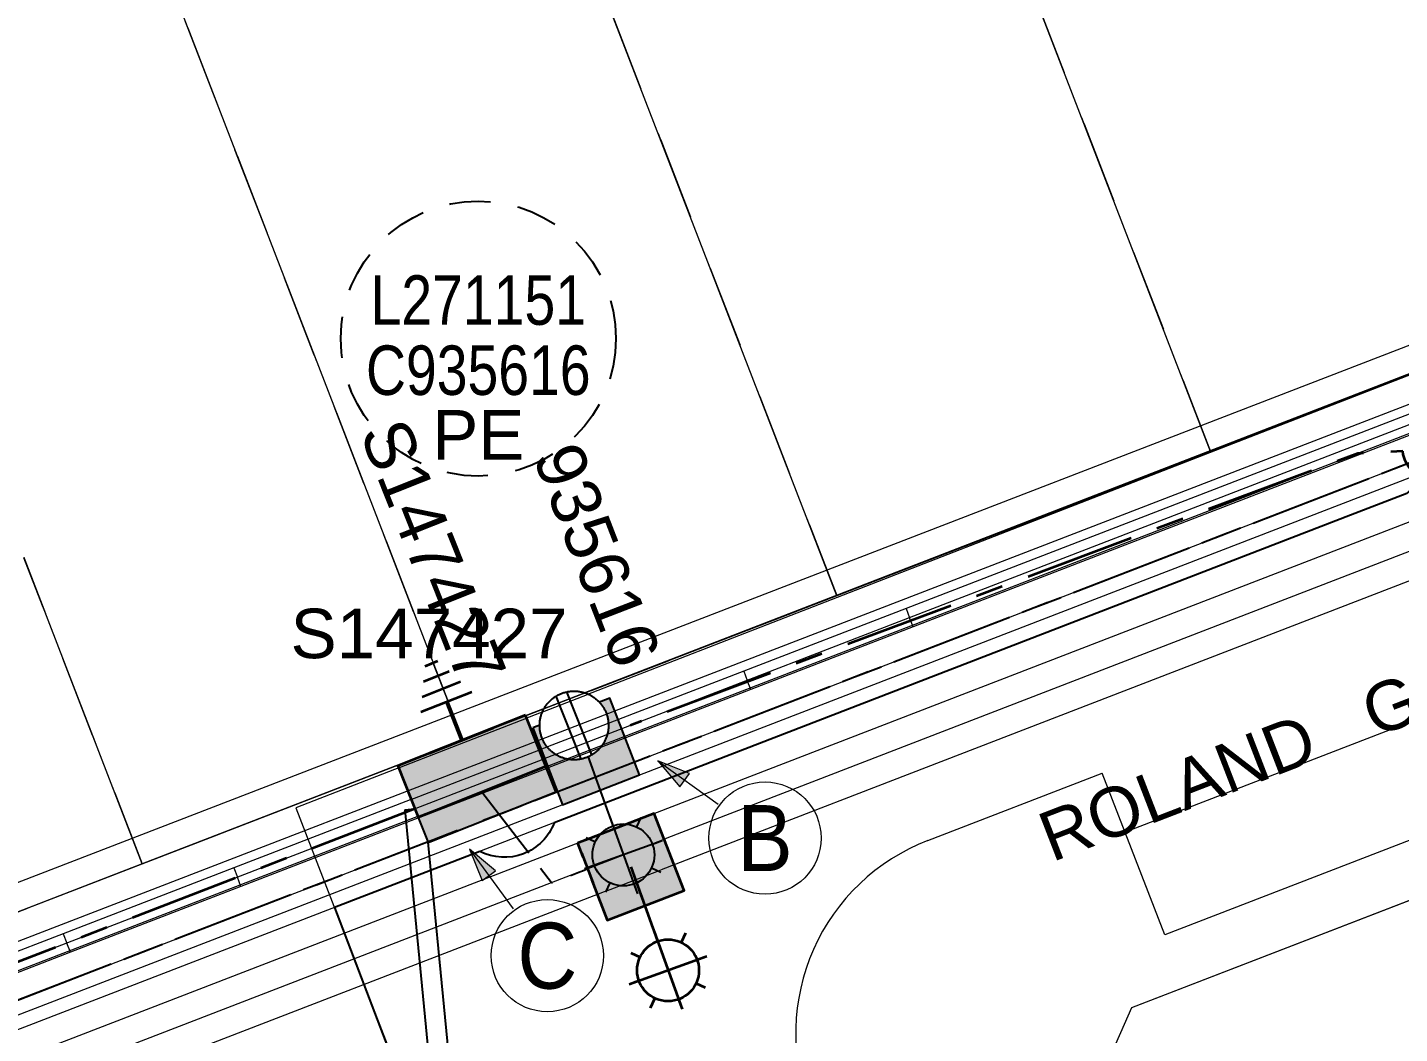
# Model space of a CAD drawing. Header units: metres. Extents: x 0 to 311631, y 0 to 6270612.
# Drawn here: x 311149.11 to 311198.98, y 6270143.21 to 6270179.8 of the extents above; entities that cross this region are included whole.
import ezdxf
from ezdxf import colors
from ezdxf.entities.mleader import LeaderData, LeaderLine
from ezdxf.enums import TextEntityAlignment as Align
from ezdxf.math import Vec2, Vec3

# ---------------------------------------------------------------- set-up
doc = ezdxf.new("R2010")
doc.units = ezdxf.units.M
doc.linetypes.add('Cable Exist UG', pattern=[7, 4, -1, 1, -1])
doc.linetypes.add('Dash', pattern=[5, 3, -2])
doc.layers.get('0').update_dxf_attribs({"color": 6})
for name, color, linetype, lineweight in [('_User Miscellaneous1', 30, 'Continuous', 13), ('_User Miscellaneous2', 31, 'Continuous', 13), ('_User_LV_Exist', 5, 'Continuous', 35), ('_User_SL_Exist', 4, 'Continuous', 35), ('Cadastre Developer_SP_EXT', 98, 'Continuous', 15), ('Cadastre Developer_SP_NEW', 92, 'Continuous', 15), ('Mains_HV_EXT', 13, 'Continuous', 25)]:
    doc.layers.add(name, color=color, linetype=linetype, lineweight=lineweight)
doc.layers.add('_User Miscellaneous10', color=252, linetype='Continuous', lineweight=13, plot=False, transparency=0.75)
doc.layers.add('Cadastre Roads_SP_NEW', color=214, linetype='Continuous', lineweight=15, transparency=0.65)
for name, color, linetype in [('Equip_LV_NEW', 2, 'Continuous'), ('Equip_SP_SL_EXT', 7, 'Continuous'), ('Equip_SP_SL_NEW', 2, 'Continuous'), ('Mains_HV_New_V17', 2, 'Cable x'), ('Mains_LV_New_T84', 2, 'Cable x'), ('Notes_SL_MISC', 4, 'Continuous'), ('SupportsUG_SP_LV_EXT', 7, 'Continuous'), ('SupportsUG_SP_LV_NEW', 2, 'Continuous'), ('SupportsUG_SP_LV_SL_NEW', 2, 'Continuous')]:
    doc.layers.add(name, color=color, linetype=linetype)
doc.styles.add('ARIAL', font='arial.ttf', dxfattribs={"height": 2})
doc.styles.add('SL_LABEL', font='arial.ttf', dxfattribs={"height": 2})
doc.styles.get("Standard").update_dxf_attribs({"font": 'arial.ttf'})
doc.linetypes.add('Cable E UG', pattern='A,5,-0.1,["E",Standard,S=1.5,R=0,X=0,Y=-0.75],-1.45', length=6.55)
doc.linetypes.add('Cable x', pattern='A,4.5,-0.01,["X",Standard,S=1.25,R=0,X=0,Y=-0.65],-1.2', length=5.71)

# ---------------------------------------------------------------- blocks, each defined once
blk = doc.blocks.new('*U390')
for tag, height, rotation, flags, p in [('LANTNUMBER', 0.2, 270, 9, (-1.4, 2.6)), ('LOUTREACH', 0.2, 270, 9, (-1.4, 2.2)), ('LOUTREACHVOCAB', 0.2, 270, 9, (-1.4, 2)), ('LRATECODE', 0.2, 270, 9, (-1.4, 1.8)), ('LREMOVE', 0.2, 270, 9, (-1.4, 1.6)), ('LREPLACE', 0.2, 270, 9, (-1.4, 1.4)), ('LTYPE', 0.2, 270, 9, (-1.4, 1.2)), ('LNUMBER', 1, 289.8132, 8, (2.991, 1.208)), ('LTYPEVOCAB', 0.2, 270, 9, (-1.4, 1)), ('LEGEND', 0.2, 270, 9, (-1.4, 0.8)), ('SUBURB', 0.2, 270, 9, (-1.4, 0.6)), ('STREETNAME', 0.2, 270, 9, (-1.4, 0.4)), ('LOCATION', 0.2, 270, 9, (-1.4, 0.2)), ('LNEW', 0.2, 270, 9, (-6.4, 0)), ('LMASTVOCAB', 0.2, 270, 9, (-6.2, 0)), ('LMAST', 0.2, 270, 9, (-6, 0)), ('LLAMPVOCAB', 0.2, 270, 9, (-5.8, 0)), ('LLAMP', 0.2, 270, 9, (-5.6, 0)), ('LEXIST', 0.2, 270, 9, (-5.4, 0)), ('LCHARGE3PERCENT', 0.2, 270, 9, (-5.2, 0)), ('LCHARGE3', 0.2, 270, 9, (-5, 0)), ('LCHARGE2PERCENT', 0.2, 270, 9, (-4.8, 0)), ('LCHARGE2', 0.2, 270, 9, (-4.6, 0)), ('LCHARGE1PERCENT', 0.2, 270, 9, (-4.4, 0)), ('LCHARGE1', 0.2, 270, 9, (-4.2, 0)), ('LCATEGORY', 0.2, 270, 9, (-4, 0)), ('LBRACKETVOCAB', 0.2, 270, 9, (-3.8, 0)), ('LBRACKET', 0.2, 270, 9, (-3.6, 0)), ('LKINGHEIGHT', 0.2, 270, 9, (-3.4, 0)), ('CREPLACE', 0.2, 270, 9, (-3.2, 0)), ('CREMOVE', 0.2, 270, 9, (-3, 0)), ('CNUMBER', 0.2, 270, 9, (-2.8, 0)), ('CNEW', 0.2, 270, 9, (-2.6, 0)), ('CEXIST', 0.2, 270, 9, (-2.4, 0)), ('USAGE', 0.2, 270, 9, (-2.2, 0)), ('STATE', 0.2, 270, 9, (-2, 0)), ('OWNED_BY', 0.2, 270, 9, (-1.8, 0)), ('ORIENTATION', 0.2, 270, 9, (-1.6, 0)), ('OPERATING_VOLTAGE', 0.2, 270, 9, (-1.4, 0)), ('NOTES', 0.2, 270, 9, (-1.4, 0)), ('NO_PHASES', 0.2, 270, 9, (-1.2, 0)), ('LANTERN_TYPE', 0.2, 270, 9, (-1, 0)), ('LANTERN_PURPOSE', 0.2, 270, 9, (-0.8, 0)), ('CONTROL_TYPE', 0.2, 270, 9, (-0.6, 0)), ('CONSTRUCTED_VOLTAGE', 0.2, 270, 9, (-0.4, 0)), ('MAINTAINED_BY', 0.2, 270, 9, (-1.4, -0.663))]:
    blk.add_attdef(tag, text='', height=height, rotation=rotation, dxfattribs=dict(flags=flags)).set_placement(p, align=Align.MIDDLE_LEFT)
at = {"style": 'SL_LABEL'}
for tag, height, rotation, flags, p in [('ASSET_NUM', 1, 289.8132, 8, (4.873, 1.886)), ('STREET_CODE', 0.001, 270, 9, (0.001, 0))]:
    blk.add_attdef(tag, text='', height=height, rotation=rotation, dxfattribs=dict(at, flags=flags)).set_placement(p, align=Align.MIDDLE_LEFT)
for tag, p, height, flags in [('OPERATED_BY', (-1.4, -0.407), 0.2, 9), ('Z', (0, 0), 0.001, 1)]:
    blk.add_attdef(tag, p, '', height=height, rotation=270, dxfattribs=dict(flags=flags))
blk.add_wipeout([(3.487, 2.782), (2.277, 3.012), (1.328, 3.798), (1.558, 5.008), (2.343, 5.957), (3.554, 5.727), (4.503, 4.942), (4.273, 3.731)])
for p, q in [((1.56, 8.133), (2.534, 5.428)), ((2.407, 5.781), (3.424, 2.959)), ((3.554, 5.727), (3.394, 5.388)), ((1.558, 5.008), (1.897, 4.848)), ((4.327, 4.878), (1.504, 3.861)), ((4.327, 4.878), (3.974, 4.751)), ((1.857, 3.988), (1.504, 3.861)), ((4.273, 3.731), (3.933, 3.891)), ((2.277, 3.012), (2.437, 3.352)), ((3.297, 3.311), (3.424, 2.959))]:
    blk.add_line(p, q)
blk.add_circle((2.915, 4.37), 1.125)
blk = doc.blocks.new('*U388')
at = {"layer": 'Equip_SP_SL_EXT'}
h = blk.add_hatch(color=256, dxfattribs=at)
h.dxf.hatch_style = 1
h.paths.add_polyline_path([(-1.5, 1.5), (-1.5, -1.5), (1.5, -1.5), (1.5, 1.5)])
blk.add_lwpolyline([(-1.5, 1.5), (-1.5, -1.5), (1.5, -1.5), (1.5, 1.5)], close=True)
at = {"width": 0.9, "flags": 8}
blk.add_attdef('ASSET_NUM', text='', height=2, dxfattribs=at).set_placement((4, 2), align=Align.MIDDLE_LEFT)
at = {"flags": 1}
blk.add_attdef('Z', (-2.351, -1.813), '', height=0.2, rotation=270, dxfattribs=at)
at = {"flags": 9}
for tag, p in [('NOTES', (-2, -1.813)), ('SUBURB', (-1.8, -1.813)), ('STREETNAME', (-1.6, -1.813)), ('LOCATION', (-1.4, -1.813)), ('LEGEND', (-1.2, -1.813)), ('USAGE', (-1, -1.813)), ('STATE', (-0.8, -1.813)), ('OWNED_BY', (-0.6, -1.813)), ('COLUMN_TYPE', (-0.4, -1.813)), ('STREET_CODE', (-0.2, -1.813)), ('STRUCTURE_PLANT_NUMBER', (0.031, -1.813))]:
    blk.add_attdef(tag, text='', height=0.2, rotation=270, dxfattribs=at).set_placement(p, align=Align.MIDDLE_LEFT)
blk = doc.blocks.new('*U389')
at = {"width": 0.9}
blk.add_attdef('ASSET_NUM', text='', height=2, dxfattribs=at).set_placement((4, 2), align=Align.MIDDLE_LEFT)
for tag, p, flags in [('SUBURB', (-2, 0), 1), ('STREETNAME', (-1.8, 0), 9), ('PARENT', (-1.6, 0), 9), ('NOTES', (-1.4, 0), 9), ('LOCATION', (-1.2, 0), 9), ('LEGEND', (-1, 0), 9), ('USAGE', (-0.8, 0), 9), ('SUPPORT_TYPE', (-0.6, 0), 9), ('STATE', (-0.4, 0), 9), ('OWNED_BY', (-0.2, 0), 9)]:
    blk.add_attdef(tag, p, '', height=0.2, rotation=270, dxfattribs=dict(flags=flags))
blk.add_wipeout([(1, 2.5), (1, -2.5), (-1, -2.5), (-1, 2.5)])
at = {"layer": 'SupportsUG_SP_LV_EXT'}
h = blk.add_hatch(color=256, dxfattribs=at)
h.dxf.hatch_style = 1
h.paths.add_polyline_path([(-1, 2.5), (-1, -1.25), (-1, 1.25), (-1, -2.5), (1, -2.5), (1, 2.5)])
blk.add_lwpolyline([(-1, 2.5), (-1, -1.25), (-1, 1.25), (-1, -2.5), (1, -2.5), (1, 2.5)], close=True)
blk = doc.blocks.new('LV_UG_LINKS_CLOSED_NEW')
at = {"layer": 'Equip_LV_NEW'}
for tag, flags, p in [('ACTUAL_STATUS', 9, (3.167, -1.667)), ('CONSTRUCTED_VOLTAGE', 9, (3.167, -1.833)), ('NO_PHASES', 9, (3.167, -2)), ('STATE', 9, (3.167, -2.5)), ('OPERATING_VOLTAGE', 9, (3.167, -2.167)), ('ORIENTATION', 9, (3.167, -2.333)), ('SWITCH_TYPE', 9, (3.167, -2.667)), ('USAGE', 9, (3.167, -2.833)), ('NOTES', 9, (3.167, -3)), ('OWNED_BY', 9, (3.167, -3.167)), ('OPERATED_BY', 9, (3.167, -3.333)), ('MAINTAINED_BY', 9, (3.167, -3.5)), ('TYPE', 9, (3.167, -3.833)), ('Z', 1, (3.167, -4)), ('NUMBER_OF_PHASES', 9, (3.167, -3.667))]:
    blk.add_attdef(tag, text='', height=0.167, dxfattribs=dict(at, flags=flags)).set_placement(p, align=Align.MIDDLE_LEFT)
blk.add_wipeout([(4, 1.25), (3.969, 1.25), (3.939, 1.248), (3.908, 1.247), (3.877, 1.244), (3.847, 1.241), (3.817, 1.236), (3.786, 1.232), (3.756, 1.226), (3.726, 1.22), (3.696, 1.213), (3.667, 1.205), (3.637, 1.196), (3.608, 1.187), (3.579, 1.177), (3.55, 1.166), (3.522, 1.155), (3.493, 1.143), (3.466, 1.13), (3.438, 1.117), (3.411, 1.102), (3.384, 1.088), (3.357, 1.072), (3.331, 1.056), (3.306, 1.039), (3.28, 1.022), (3.255, 1.004), (3.231, 0.985), (3.207, 0.966), (3.184, 0.947), (3.161, 0.926), (3.138, 0.905), (3.116, 0.884), (3.095, 0.862), (3.074, 0.839), (3.053, 0.816), (3.034, 0.793), (3.015, 0.769), (2.996, 0.745), (2.978, 0.72), (2.961, 0.694), (2.944, 0.669), (2.928, 0.643), (2.912, 0.616), (2.898, 0.589), (2.883, 0.562), (2.87, 0.534), (2.857, 0.507), (2.845, 0.478), (2.834, 0.45), (2.823, 0.421), (2.813, 0.392), (2.804, 0.363), (2.795, 0.333), (2.787, 0.304), (2.78, 0.274), (2.774, 0.244), (2.768, 0.214), (2.764, 0.183), (2.759, 0.153), (2.756, 0.123), (2.753, 0.092), (2.752, 0.061), (2.75, 0.031), (2.75, 0), (2.75, -0.031), (2.752, -0.061), (2.753, -0.092), (2.756, -0.123), (2.759, -0.153), (2.764, -0.183), (2.768, -0.214), (2.774, -0.244), (2.78, -0.274), (2.787, -0.304), (2.795, -0.333), (2.804, -0.363), (2.813, -0.392), (2.823, -0.421), (2.834, -0.45), (2.845, -0.478), (2.857, -0.507), (2.87, -0.534), (2.883, -0.562), (2.898, -0.589), (2.912, -0.616), (2.928, -0.643), (2.944, -0.669), (2.961, -0.694), (2.978, -0.72), (2.996, -0.745), (3.015, -0.769), (3.034, -0.793), (3.053, -0.816), (3.074, -0.839), (3.095, -0.862), (3.116, -0.884), (3.138, -0.905), (3.161, -0.926), (3.184, -0.947), (3.207, -0.966), (3.231, -0.985), (3.255, -1.004), (3.28, -1.022), (3.306, -1.039), (3.331, -1.056), (3.357, -1.072), (3.384, -1.088), (3.411, -1.102), (3.438, -1.117), (3.466, -1.13), (3.493, -1.143), (3.522, -1.155), (3.55, -1.166), (3.579, -1.177), (3.608, -1.187), (3.637, -1.196), (3.667, -1.205), (3.696, -1.213), (3.726, -1.22), (3.756, -1.226), (3.786, -1.232), (3.817, -1.236), (3.847, -1.241), (3.877, -1.244), (3.908, -1.247), (3.939, -1.248), (3.969, -1.25), (4, -1.25), (4.031, -1.25), (4.061, -1.248), (4.092, -1.247), (4.123, -1.244), (4.153, -1.241), (4.183, -1.236), (4.214, -1.232), (4.244, -1.226), (4.274, -1.22), (4.304, -1.213), (4.333, -1.205), (4.363, -1.196), (4.392, -1.187), (4.421, -1.177), (4.45, -1.166), (4.478, -1.155), (4.507, -1.143), (4.534, -1.13), (4.562, -1.117), (4.589, -1.102), (4.616, -1.088), (4.643, -1.072), (4.669, -1.056), (4.694, -1.039), (4.72, -1.022), (4.745, -1.004), (4.769, -0.985), (4.793, -0.966), (4.816, -0.947), (4.839, -0.926), (4.862, -0.905), (4.884, -0.884), (4.905, -0.862), (4.926, -0.839), (4.947, -0.816), (4.966, -0.793), (4.985, -0.769), (5.004, -0.745), (5.022, -0.72), (5.039, -0.694), (5.056, -0.669), (5.072, -0.643), (5.088, -0.616), (5.102, -0.589), (5.117, -0.562), (5.13, -0.534), (5.143, -0.507), (5.155, -0.478), (5.166, -0.45), (5.177, -0.421), (5.187, -0.392), (5.196, -0.363), (5.205, -0.333), (5.213, -0.304), (5.22, -0.274), (5.226, -0.244), (5.232, -0.214), (5.236, -0.183), (5.241, -0.153), (5.244, -0.123), (5.247, -0.092), (5.248, -0.061), (5.25, -0.031), (5.25, 0), (5.25, 0.031), (5.248, 0.061), (5.247, 0.092), (5.244, 0.123), (5.241, 0.153), (5.236, 0.183), (5.232, 0.214), (5.226, 0.244), (5.22, 0.274), (5.213, 0.304), (5.205, 0.333), (5.196, 0.363), (5.187, 0.392), (5.177, 0.421), (5.166, 0.45), (5.155, 0.478), (5.143, 0.507), (5.13, 0.534), (5.117, 0.562), (5.102, 0.589), (5.088, 0.616), (5.072, 0.643), (5.056, 0.669), (5.039, 0.694), (5.022, 0.72), (5.004, 0.745), (4.985, 0.769), (4.966, 0.793), (4.947, 0.816), (4.926, 0.839), (4.905, 0.862), (4.884, 0.884), (4.862, 0.905), (4.839, 0.926), (4.816, 0.947), (4.793, 0.966), (4.769, 0.985), (4.745, 1.004), (4.72, 1.022), (4.694, 1.039), (4.669, 1.056), (4.643, 1.072), (4.616, 1.088), (4.589, 1.102), (4.562, 1.117), (4.534, 1.13), (4.507, 1.143), (4.478, 1.155), (4.45, 1.166), (4.421, 1.177), (4.392, 1.187), (4.363, 1.196), (4.333, 1.205), (4.304, 1.213), (4.274, 1.22), (4.244, 1.226), (4.214, 1.232), (4.183, 1.236), (4.153, 1.241), (4.123, 1.244), (4.092, 1.247), (4.061, 1.248), (4.031, 1.25)]).dxf.layer = 'Equip_LV_NEW'
for p, q in [((3.792, 1.232), (3.792, -1.232)), ((4.208, 1.232), (4.208, -1.232))]:
    blk.add_line(p, q, dxfattribs=at)
at = {"layer": 'Equip_LV_NEW', "flags": 128}
blk.add_lwpolyline([(4, 1.25), (3.969, 1.25), (3.939, 1.248), (3.908, 1.247), (3.877, 1.244), (3.847, 1.241), (3.817, 1.236), (3.786, 1.232), (3.756, 1.226), (3.726, 1.22), (3.696, 1.213), (3.667, 1.205), (3.637, 1.196), (3.608, 1.187), (3.579, 1.177), (3.55, 1.166), (3.522, 1.155), (3.493, 1.143), (3.466, 1.13), (3.438, 1.117), (3.411, 1.102), (3.384, 1.088), (3.357, 1.072), (3.331, 1.056), (3.306, 1.039), (3.28, 1.022), (3.255, 1.004), (3.231, 0.985), (3.207, 0.966), (3.184, 0.947), (3.161, 0.926), (3.138, 0.905), (3.116, 0.884), (3.095, 0.862), (3.074, 0.839), (3.053, 0.816), (3.034, 0.793), (3.015, 0.769), (2.996, 0.745), (2.978, 0.72), (2.961, 0.694), (2.944, 0.669), (2.928, 0.643), (2.912, 0.616), (2.898, 0.589), (2.883, 0.562), (2.87, 0.534), (2.857, 0.507), (2.845, 0.478), (2.834, 0.45), (2.823, 0.421), (2.813, 0.392), (2.804, 0.363), (2.795, 0.333), (2.787, 0.304), (2.78, 0.274), (2.774, 0.244), (2.768, 0.214), (2.764, 0.183), (2.759, 0.153), (2.756, 0.123), (2.753, 0.092), (2.752, 0.061), (2.75, 0.031), (2.75, 0), (2.75, -0.031), (2.752, -0.061), (2.753, -0.092), (2.756, -0.123), (2.759, -0.153), (2.764, -0.183), (2.768, -0.214), (2.774, -0.244), (2.78, -0.274), (2.787, -0.304), (2.795, -0.333), (2.804, -0.363), (2.813, -0.392), (2.823, -0.421), (2.834, -0.45), (2.845, -0.478), (2.857, -0.507), (2.87, -0.534), (2.883, -0.562), (2.898, -0.589), (2.912, -0.616), (2.928, -0.643), (2.944, -0.669), (2.961, -0.694), (2.978, -0.72), (2.996, -0.745), (3.015, -0.769), (3.034, -0.793), (3.053, -0.816), (3.074, -0.839), (3.095, -0.862), (3.116, -0.884), (3.138, -0.905), (3.161, -0.926), (3.184, -0.947), (3.207, -0.966), (3.231, -0.985), (3.255, -1.004), (3.28, -1.022), (3.306, -1.039), (3.331, -1.056), (3.357, -1.072), (3.384, -1.088), (3.411, -1.102), (3.438, -1.117), (3.466, -1.13), (3.493, -1.143), (3.522, -1.155), (3.55, -1.166), (3.579, -1.177), (3.608, -1.187), (3.637, -1.196), (3.667, -1.205), (3.696, -1.213), (3.726, -1.22), (3.756, -1.226), (3.786, -1.232), (3.817, -1.236), (3.847, -1.241), (3.877, -1.244), (3.908, -1.247), (3.939, -1.248), (3.969, -1.25), (4, -1.25), (4.031, -1.25), (4.061, -1.248), (4.092, -1.247), (4.123, -1.244), (4.153, -1.241), (4.183, -1.236), (4.214, -1.232), (4.244, -1.226), (4.274, -1.22), (4.304, -1.213), (4.333, -1.205), (4.363, -1.196), (4.392, -1.187), (4.421, -1.177), (4.45, -1.166), (4.478, -1.155), (4.507, -1.143), (4.534, -1.13), (4.562, -1.117), (4.589, -1.102), (4.616, -1.088), (4.643, -1.072), (4.669, -1.056), (4.694, -1.039), (4.72, -1.022), (4.745, -1.004), (4.769, -0.985), (4.793, -0.966), (4.816, -0.947), (4.839, -0.926), (4.862, -0.905), (4.884, -0.884), (4.905, -0.862), (4.926, -0.839), (4.947, -0.816), (4.966, -0.793), (4.985, -0.769), (5.004, -0.745), (5.022, -0.72), (5.039, -0.694), (5.056, -0.669), (5.072, -0.643), (5.088, -0.616), (5.102, -0.589), (5.117, -0.562), (5.13, -0.534), (5.143, -0.507), (5.155, -0.478), (5.166, -0.45), (5.177, -0.421), (5.187, -0.392), (5.196, -0.363), (5.205, -0.333), (5.213, -0.304), (5.22, -0.274), (5.226, -0.244), (5.232, -0.214), (5.236, -0.183), (5.241, -0.153), (5.244, -0.123), (5.247, -0.092), (5.248, -0.061), (5.25, -0.031), (5.25, 0), (5.25, 0.031), (5.248, 0.061), (5.247, 0.092), (5.244, 0.123), (5.241, 0.153), (5.236, 0.183), (5.232, 0.214), (5.226, 0.244), (5.22, 0.274), (5.213, 0.304), (5.205, 0.333), (5.196, 0.363), (5.187, 0.392), (5.177, 0.421), (5.166, 0.45), (5.155, 0.478), (5.143, 0.507), (5.13, 0.534), (5.117, 0.562), (5.102, 0.589), (5.088, 0.616), (5.072, 0.643), (5.056, 0.669), (5.039, 0.694), (5.022, 0.72), (5.004, 0.745), (4.985, 0.769), (4.966, 0.793), (4.947, 0.816), (4.926, 0.839), (4.905, 0.862), (4.884, 0.884), (4.862, 0.905), (4.839, 0.926), (4.816, 0.947), (4.793, 0.966), (4.769, 0.985), (4.745, 1.004), (4.72, 1.022), (4.694, 1.039), (4.669, 1.056), (4.643, 1.072), (4.616, 1.088), (4.589, 1.102), (4.562, 1.117), (4.534, 1.13), (4.507, 1.143), (4.478, 1.155), (4.45, 1.166), (4.421, 1.177), (4.392, 1.187), (4.363, 1.196), (4.333, 1.205), (4.304, 1.213), (4.274, 1.22), (4.244, 1.226), (4.214, 1.232), (4.183, 1.236), (4.153, 1.241), (4.123, 1.244), (4.092, 1.247), (4.061, 1.248), (4.031, 1.25)], close=True, dxfattribs=at)
blk = doc.blocks.new('*U421')
at = {"layer": '_User_LV_Exist'}
for p, q in [((-2.5, 1), (-2.5, -1)), ((-3.5, 0.5), (-3.5, -0.5)), ((-3, 0.75), (-3, -0.75)), ((-4, 0.25), (-4, -0.25))]:
    blk.add_line(p, q, dxfattribs=at)
at = {"layer": 'Equip_LV_NEW', "ltscale": 10, "xscale": -1, "rotation": 270}
blk.add_blockref('LV_UG_LINKS_CLOSED_NEW', (0, 0), dxfattribs=at)
at = {"width": 0.9}
blk.add_attdef('ASSET_NUM', text='', height=2, dxfattribs=at).set_placement((4, 2), align=Align.MIDDLE_LEFT)
for tag, p, flags in [('SUBURB', (-2, 0), 1), ('STREETNAME', (-1.8, 0), 9), ('PARENT', (-1.6, 0), 9), ('NOTES', (-1.4, 0), 9), ('LOCATION', (-1.2, 0), 9), ('LEGEND', (-1, 0), 9), ('USAGE', (-0.8, 0), 9), ('SUPPORT_TYPE', (-0.6, 0), 9), ('STATE', (-0.4, 0), 9), ('OWNED_BY', (-0.2, 0), 9)]:
    blk.add_attdef(tag, p, '', height=0.2, rotation=270, dxfattribs=dict(flags=flags))
blk.add_wipeout([(1, 2.5), (1, -2.5), (-1, -2.5), (-1, 2.5)])
at = {"layer": 'SupportsUG_SP_LV_EXT'}
h = blk.add_hatch(color=256, dxfattribs=at)
h.dxf.hatch_style = 1
h.paths.add_polyline_path([(-1, 2.5), (-1, -1.25), (-1, 1.25), (-1, -2.5), (1, -2.5), (1, 2.5)])
blk.add_lwpolyline([(-1, 2.5), (-1, -1.25), (-1, 1.25), (-1, -2.5), (1, -2.5), (1, 2.5)], close=True)
at = {"layer": '_User_LV_Exist'}
blk.add_line((-1, 0), (-2.5, 0), dxfattribs=at)
blk = doc.blocks.new('*U285')
at = {"linetype": 'Dash', "ltscale": 0.5}
blk.add_circle((0, 0), 5, dxfattribs=at)
at = {"insert": (0, -2.6), "char_height": 1.8, "attachment_point": 2}
blk.add_mtext('PE', dxfattribs=at)
at = {"width": 0.8}
blk.add_attdef('SNUMBER', text='', height=1.8, dxfattribs=at).set_placement((0, 0.5), align=Align.CENTER)
at = {"flags": 1}
blk.add_attdef('Z', (0, 0), '', height=0.2, dxfattribs=at)
at = {"width": 0.8}
blk.add_attdef('CNUMBER', text='', height=1.8, dxfattribs=at).set_placement((0, -0.25), align=Align.TOP_CENTER)
blk = doc.blocks.new('*U480')
at = {"transparency": 33554687}
h = blk.add_hatch(color=256, dxfattribs=at)
h.dxf.hatch_style = 1
h.paths.add_polyline_path([(-3.01, 0.059), (-2.959, 0.556), (-3.979, 0.41)])
blk.add_line((-3.979, 0.41), (-1.741, 0.179), dxfattribs=at)
at = {"transparency": 33554687, "flags": 128}
blk.add_lwpolyline([(-3.01, 0.059), (-2.959, 0.556), (-3.979, 0.41), (-3.01, 0.059)], dxfattribs=at)
at = {"transparency": 33554687}
blk.add_circle((0, 0), 1.7, dxfattribs=at)
at = {"transparency": 33554687, "width": 0.9}
blk.add_attdef('CODE', text='', height=1.8, dxfattribs=at).set_placement((0, 0), align=Align.MIDDLE_CENTER)
at = {"transparency": 33554687, "flags": 1}
blk.add_attdef('Z', (0, 0), '', height=0.2, dxfattribs=at)
blk = doc.blocks.new('*U450')
h = blk.add_hatch(color=256)
h.dxf.hatch_style = 1
h.paths.add_polyline_path([(-2.844, 0.986), (-2.642, 1.444), (-3.657, 1.62)])
blk.add_line((-3.657, 1.62), (-1.6, 0.709))
at = {"flags": 128}
blk.add_lwpolyline([(-2.844, 0.986), (-2.642, 1.444), (-3.657, 1.62), (-2.844, 0.986)], dxfattribs=at)
blk.add_circle((0, 0), 1.7)
at = {"width": 0.9}
blk.add_attdef('CODE', text='', height=1.8, dxfattribs=at).set_placement((0, 0), align=Align.MIDDLE_CENTER)
at = {"flags": 1}
blk.add_attdef('Z', (0, 0), '', height=0.2, dxfattribs=at)

msp = doc.modelspace()

# ---------------------------------------------------------------- linework, layer by layer
at = {"layer": '_User Miscellaneous1'}
for p, q in [((311203.315, 6270167.273), (311181.047, 6270158.671)), ((311203.574, 6270166.601), (311181.306, 6270157.999)), ((311181.047, 6270158.671), (311175.146, 6270156.391)), ((311181.047, 6270158.671), (311181.177, 6270158.335)), ((311181.306, 6270157.999), (311181.177, 6270158.335)), ((311181.306, 6270157.999), (311175.405, 6270155.72)), ((311175.146, 6270156.391), (311175.275, 6270156.055)), ((311175.405, 6270155.72), (311175.275, 6270156.055)), ((311156.614, 6270149.233), (311150.418, 6270146.839)), ((311156.614, 6270149.233), (311156.744, 6270148.897)), ((311156.874, 6270148.561), (311156.744, 6270148.897)), ((311156.874, 6270148.561), (311150.677, 6270146.168)), ((311150.418, 6270146.839), (311127.659, 6270138.048)), ((311150.418, 6270146.839), (311150.548, 6270146.503)), ((311150.677, 6270146.168), (311150.548, 6270146.503)), ((311150.677, 6270146.168), (311127.919, 6270137.376))]:
    msp.add_line(p, q, dxfattribs=at)
at = {"layer": '_User Miscellaneous1', "lineweight": -3, "ltscale": 0.7}
for p, q in [((311162.828, 6270151.351), (311163.187, 6270151.386)), ((311162.828, 6270151.351), (311164.268, 6270136.47)), ((311163.545, 6270151.42), (311163.187, 6270151.386)), ((311163.545, 6270151.42), (311164.984, 6270136.539))]:
    msp.add_line(p, q, dxfattribs=at)
at = {"layer": '_User_LV_Exist', "linetype": 'Cable Exist UG', "flags": 128}
msp.add_lwpolyline([(311201.462, 6270164.498, -0.937797), (311199.1, 6270164.386), (311197.472, 6270164.308), (311171.021, 6270154.412)], format="xyb", dxfattribs=at)
at = {"layer": 'Cadastre Developer_SP_EXT', "linetype": 'Dash'}
for points in [[(311193.902, 6270205.555), (311190.169, 6270204.113), (311178.509, 6270199.61), (311192.117, 6270164.384), (311207.508, 6270170.328), (311193.902, 6270205.555)], [(311178.509, 6270199.61), (311164.924, 6270194.362), (311178.531, 6270159.136), (311192.117, 6270164.384), (311178.509, 6270199.61)], [(311164.924, 6270194.362), (311151.338, 6270189.114), (311164.946, 6270153.888), (311178.531, 6270159.136), (311164.924, 6270194.362)], [(311151.338, 6270189.114), (311139.678, 6270184.61), (311153.286, 6270149.383), (311164.946, 6270153.888), (311151.338, 6270189.114)], [(311139.678, 6270184.61), (311128.018, 6270180.106), (311141.625, 6270144.88), (311153.286, 6270149.383), (311139.678, 6270184.61)]]:
    msp.add_lwpolyline(points, close=True, dxfattribs=at)
at = {"layer": 'Cadastre Developer_SP_NEW'}
for p, q in [((311192.117, 6270164.383), (311178.509, 6270199.61)), ((311192.117, 6270164.383), (311178.509, 6270199.61)), ((311178.531, 6270159.135), (311164.924, 6270194.362)), ((311178.531, 6270159.135), (311164.924, 6270194.362)), ((311164.946, 6270153.888), (311151.338, 6270189.114)), ((311164.946, 6270153.888), (311151.338, 6270189.114)), ((311153.286, 6270149.383), (311139.678, 6270184.61)), ((311153.286, 6270149.383), (311139.678, 6270184.61)), ((311207.508, 6270170.329), (311192.117, 6270164.383)), ((311207.508, 6270170.329), (311192.117, 6270164.383)), ((311189.258, 6270144.155), (311250.575, 6270167.851)), ((311192.117, 6270164.383), (311178.531, 6270159.135)), ((311192.117, 6270164.383), (311178.531, 6270159.135)), ((311178.531, 6270159.135), (311164.946, 6270153.888)), ((311178.531, 6270159.135), (311164.946, 6270153.888)), ((311164.946, 6270153.888), (311153.286, 6270149.383)), ((311164.946, 6270153.888), (311153.286, 6270149.383)), ((311153.286, 6270149.383), (311141.625, 6270144.879)), ((311153.286, 6270149.383), (311141.625, 6270144.879))]:
    msp.add_line(p, q, dxfattribs=at)
msp.add_lwpolyline([(311189.258, 6270144.155), (311220.999, 6270156.421), (311241.738, 6270100.383), (311207.107, 6270087.016), (311186.972, 6270138.983)], close=True, dxfattribs=at)
at = {"layer": 'Cadastre Roads_SP_NEW'}
for p, q in [((311241.52, 6270170.817), (311189.009, 6270150.533)), ((311242.961, 6270167.086), (311190.45, 6270146.802)), ((311181.837, 6270150.228), (311188.18, 6270152.679)), ((311190.45, 6270146.802), (311188.18, 6270152.679))]:
    msp.add_line(p, q, dxfattribs=at)
msp.add_arc((311184.539, 6270143.232), 7.5, 111.1208, 201.1208, dxfattribs=at)
at = {"layer": 'Mains_HV_EXT', "linetype": 'Cable Exist UG'}
msp.add_lwpolyline([(311246.037, 6270249.387), (311245.195, 6270247.982), (311245.195, 6270247.982), (311242.512, 6270242.812), (311239.993, 6270230.55), (311241.097, 6270229.863), (311241.097, 6270229.863), (311259.234, 6270219.697), (311261.451, 6270211.863), (311250.483, 6270192.237), (311249.89, 6270191.178), (311249.89, 6270191.178), (311247.575, 6270187.035), (311247.575, 6270187.035, -0.174884), (311238.349, 6270179.026), (311238.349, 6270179.026), (311223.981, 6270173.476), (311093.828, 6270123.2), (311093.828, 6270123.2), (311082.255, 6270118.729), (311074.691, 6270122.141), (311083.586, 6270098.998)], format="xyb", dxfattribs=at)

# ---------------------------------------------------------------- texts
at = {"layer": '_User_LV_Exist', "style": 'ARIAL'}
msp.add_text('ROLAND   GARROS  CRESCENT ', height=1.8, rotation=21.1205, dxfattribs=at).set_placement((311186.346, 6270149.434))

# ---------------------------------------------------------------- next in the draw order: block references
at = {"layer": 'Equip_SP_SL_NEW', "linetype": 'Cable E UG', "lineweight": -3}
msp.add_blockref('*U390', (311167.86, 6270145.339), dxfattribs=at)

# ---------------------------------------------------------------- next in the draw order: block references
at = {"layer": '_User_LV_Exist', "linetype": 'Cable E UG', "lineweight": -3}
msp.add_blockref('*U390', (311169.481, 6270141.141), dxfattribs=at)
at = {"layer": 'SupportsUG_SP_LV_SL_NEW'}
ref = msp.add_blockref('*U388', (311169.419, 6270153.472), dxfattribs=dict(at, rotation=21.1703830387529))
ref.add_attrib('ASSET_NUM', '935616', dxfattribs={"layer": '0', "height": 1.8, "rotation": 291.1208}).set_placement((311168.308, 6270164.528), align=Align.MIDDLE_LEFT)

# ---------------------------------------------------------------- next in the draw order: linework, layer by layer
at = {"layer": 'Mains_LV_New_T84', "color": 6, "flags": 128}
msp.add_lwpolyline([(311165.237, 6270149.712), (311160.269, 6270147.793), (311163.085, 6270140.412), (311165.343, 6270139.247), (311173.545, 6270135.616), (311178.811, 6270122.023), (311178.584, 6270119.798), (311178.584, 6270119.798)], dxfattribs=at)

# ---------------------------------------------------------------- next in the draw order: block references
at = {"layer": 'SupportsUG_SP_LV_NEW'}
ref = msp.add_blockref('*U389', (311165.629, 6270152.008), dxfattribs=dict(at, rotation=291.6674358854356))
ref.add_attrib('ASSET_NUM', 'S147427', dxfattribs={"layer": '0', "height": 1.8, "rotation": 291.6674}).set_placement((311162.006, 6270165.399), align=Align.MIDDLE_LEFT)

# ---------------------------------------------------------------- next in the draw order: linework, layer by layer
at = {"layer": '_User_LV_Exist', "linetype": 'Cable Exist UG', "flags": 128}
msp.add_lwpolyline([(311163.191, 6270151.387), (311121.224, 6270135.176)], dxfattribs=at)

# ---------------------------------------------------------------- next in the draw order: block references
at = {"layer": '_User Miscellaneous2'}
ref = msp.add_blockref('*U450', (311168.01, 6270146.045), dxfattribs=dict(at, xscale=1.2, yscale=1.2, zscale=1.2, rotation=329.9999999999999))
ref.add_attrib('CODE', 'C', dxfattribs={"layer": '0', "height": 2.4, "width": 0.9}).set_placement((311168.01, 6270146.045), align=Align.MIDDLE_CENTER)
at = {"layer": 'Notes_SL_MISC', "linetype": 'ByBlock', "lineweight": -2}
ref = msp.add_blockref('*U285', (311165.501, 6270168.484), dxfattribs=at)
ref.add_attrib('SNUMBER', 'L271151', dxfattribs={"layer": '0', "height": 1.8, "width": 0.8}).set_placement((311165.501, 6270168.984), align=Align.CENTER)
ref.add_attrib('CNUMBER', 'C935616', dxfattribs={"height": 1.8, "width": 0.8}).set_placement((311165.501, 6270168.234), align=Align.TOP_CENTER)

# ---------------------------------------------------------------- next in the draw order: block references
at = {"layer": '_User_LV_Exist'}
ref = msp.add_blockref('*U421', (311165.264, 6270152.939), dxfattribs=dict(at, rotation=291.6674358854356))
ref.add_attrib('ASSET_NUM', 'S147427', dxfattribs={"layer": '0', "height": 1.8}).set_placement((311158.677, 6270157.762), align=Align.MIDDLE_LEFT)

# ---------------------------------------------------------------- next in the draw order: linework, layer by layer
at = {"layer": '_User Miscellaneous1'}
for p, q in [((311175.146, 6270156.391), (311156.614, 6270149.233)), ((311175.405, 6270155.72), (311156.874, 6270148.561))]:
    msp.add_line(p, q, dxfattribs=at)
at = {"layer": '_User Miscellaneous10', "flags": 128}
for points in [[(311045.614, 6270186.505), (311050.824, 6270198.274), (311191.933, 6270252.782, -0.183313), (311207.539, 6270252.876, -0.042595), (311211.557, 6270250.926), (311262.632, 6270222.381), (311265.751, 6270211.358), (311251.194, 6270185.311, -0.178632), (311239.726, 6270175.27), (311082.151, 6270114.401), (311071.675, 6270119.038)], [(311046.696, 6270186.479), (311051.571, 6270197.49), (311192.293, 6270251.849, -0.183249), (311207.186, 6270251.941, -0.042679), (311211.057, 6270250.06), (311261.782, 6270221.71), (311264.676, 6270211.484), (311250.318, 6270185.794, -0.17872), (311239.367, 6270176.203), (311082.177, 6270115.483), (311072.459, 6270119.785)], [(311047.778, 6270186.453), (311052.317, 6270196.707), (311192.653, 6270250.916, -0.18318), (311206.832, 6270251.006, -0.042767), (311210.556, 6270249.194), (311260.933, 6270221.039), (311263.601, 6270211.61), (311249.443, 6270186.277, -0.178815), (311239.008, 6270177.137), (311082.203, 6270116.565), (311073.243, 6270120.532)], [(311048.86, 6270186.427), (311053.064, 6270195.923), (311193.014, 6270249.984, -0.183104), (311206.478, 6270250.07, -0.042859), (311210.056, 6270248.328), (311260.084, 6270220.368), (311262.526, 6270211.737), (311248.567, 6270186.759, -0.178917), (311238.65, 6270178.07), (311082.229, 6270117.647), (311074.026, 6270121.279)], [(311049.942, 6270186.401), (311053.811, 6270195.14), (311193.374, 6270249.051, -0.18302), (311206.124, 6270249.135, -0.042955), (311209.555, 6270247.462), (311259.234, 6270219.697), (311261.451, 6270211.863), (311247.691, 6270187.242, -0.179027), (311238.291, 6270179.004), (311082.255, 6270118.729), (311074.81, 6270122.025)], [(311051.024, 6270186.375), (311054.557, 6270194.356), (311193.734, 6270248.118, -0.182926), (311205.77, 6270248.2, -0.043056), (311209.054, 6270246.596), (311258.385, 6270219.027), (311260.376, 6270211.989), (311246.815, 6270187.724, -0.179147), (311237.932, 6270179.937), (311082.281, 6270119.811), (311075.593, 6270122.772)], [(311052.106, 6270186.349), (311055.304, 6270193.572), (311194.095, 6270247.185, -0.182821), (311205.416, 6270247.264, -0.043162), (311208.553, 6270245.731), (311257.535, 6270218.356), (311259.301, 6270212.115), (311245.938, 6270188.206, -0.179279), (311237.573, 6270180.871), (311082.307, 6270120.893), (311076.377, 6270123.519)], [(311053.188, 6270186.323), (311056.051, 6270192.789), (311194.455, 6270246.252, -0.182703), (311205.063, 6270246.329, -0.043273), (311208.051, 6270244.866), (311256.686, 6270217.685), (311258.226, 6270212.242), (311245.062, 6270188.688, -0.179423), (311237.215, 6270181.804), (311082.333, 6270121.975), (311077.16, 6270124.265)], [(311054.271, 6270186.297), (311056.798, 6270192.005), (311194.815, 6270245.32, -0.182569), (311204.709, 6270245.393, -0.043391), (311207.549, 6270244.001), (311255.836, 6270217.014), (311257.151, 6270212.368), (311244.186, 6270189.169, -0.179582), (311236.856, 6270182.737), (311082.359, 6270123.058), (311077.944, 6270125.012)]]:
    msp.add_lwpolyline(points, format="xyb", close=True, dxfattribs=at)
at = {"layer": '_User Miscellaneous10', "color": 4, "flags": 128}
msp.add_lwpolyline([(311051.349, 6270186.367), (311054.781, 6270194.121), (311193.842, 6270247.838, -0.182896), (311205.664, 6270247.919, -0.043087), (311208.904, 6270246.337), (311258.13, 6270218.825), (311260.054, 6270212.027), (311246.552, 6270187.868, -0.179186), (311237.824, 6270180.217), (311082.289, 6270120.136), (311075.828, 6270122.996)], format="xyb", close=True, dxfattribs=at)
at = {"layer": '_User Miscellaneous10', "color": 1, "flags": 128}
msp.add_lwpolyline([(311247.864, 6270193.701), (311244.264, 6270187.378, -0.081443), (311238.618, 6270182.424), (311164.895, 6270153.868)], format="xyb", dxfattribs=at)
at = {"layer": '_User Miscellaneous10', "color": 3, "flags": 128}
msp.add_lwpolyline([(311207.508, 6270170.329), (311158.869, 6270151.418), (311165.242, 6270134.92), (311170.411, 6270132.629), (311174.718, 6270121.481)], dxfattribs=at)
at = {"layer": '_User_SL_Exist', "color": 4, "linetype": 'Cable Exist UG', "lineweight": -3, "ltscale": 0.7, "flags": 128}
msp.add_lwpolyline([(311165.629, 6270152.008), (311168.167, 6270148.7), (311169.461, 6270149.201)], dxfattribs=at)
at = {"layer": 'Cadastre Roads_SP_NEW'}
msp.add_line((311082.607, 6270118.329), (311238.529, 6270178.56), dxfattribs=at)
at = {"layer": 'Mains_HV_New_V17', "color": 1, "linetype": 'Cable Exist UG', "flags": 128}
msp.add_lwpolyline([(311270.762, 6270253.121), (311263.444, 6270240.027), (311250.351, 6270247.345), (311246.448, 6270240.361), (311243.749, 6270228.352), (311247.11, 6270226.473), (311259.234, 6270219.697), (311261.451, 6270211.863), (311247.691, 6270187.242, -0.179797), (311238.291, 6270179.004), (311082.255, 6270118.729), (311074.81, 6270122.025), (311083.211, 6270100.277), (311094.92, 6270069.965), (311097.072, 6270070.796), (311098.903, 6270065.998)], format="xyb", dxfattribs=at)
at = {"layer": 'Mains_LV_New_T84', "color": 6, "flags": 128}
msp.add_lwpolyline([(311205.948, 6270167.593), (311202.49, 6270166.246), (311199.245, 6270162.849), (311197.207, 6270162.062), (311168.256, 6270150.878)], dxfattribs=at)
msp.add_lwpolyline([(311168.256, 6270150.878, -0.449432), (311165.559, 6270149.836), (311165.237, 6270149.712)], format="xyb", dxfattribs=at)

# ---------------------------------------------------------------- next in the draw order: block references
at = {"layer": '_User Miscellaneous2'}
ref = msp.add_blockref('*U480', (311175.921, 6270150.321), dxfattribs=dict(at, xscale=1.2, yscale=1.2, zscale=1.2, rotation=329.9999999999999))
ref.add_attrib('CODE', 'B', dxfattribs={"layer": '0', "height": 2.4, "width": 0.9}).set_placement((311175.921, 6270150.321), align=Align.MIDDLE_CENTER)
at = {"layer": '_User_LV_Exist', "rotation": 21.1703830387529}
msp.add_blockref('*U388', (311171.041, 6270149.274), dxfattribs=at)

# ---------------------------------------------------------------- next in the draw order: leaders
at = {"layer": 'Cadastre Developer_SP_NEW'}
ml = msp.add_multileader_mtext('Standard', dxfattribs=at)
ml.set_content('{\\C7;CONSTRUCTED UNDER URS18697}', color=256)
ml.set_leader_properties()
ml.build(insert=Vec2(0, 0))
ml.multileader.update_dxf_attribs({"leader_type": 2, "has_text_frame": 1, "text_left_attachment_type": 2, "text_right_attachment_type": 2, "dogleg_length": 0.01, "arrow_head_size": 2.5})
ctx = ml.context
ctx.base_point, ctx.char_height, ctx.arrow_head_size, ctx.landing_gap_size, ctx.plane_origin, ctx.plane_x_axis, ctx.plane_y_axis = Vec3(311107.02, 6270147.183), 1.8, 2.5, 1, Vec3(312440.418, 6270586.164), Vec3(0.932823, 0.360336), Vec3(-0.360336, 0.932823)
ctx.left_attachment, ctx.right_attachment, ctx.text_align_type = 2, 2, 1
notes = []
notes.append((ctx, [(0, (0, 0, 0), (0, 0), (1, 0), 1, [])]))
ctx.mtext.insert, ctx.mtext.text_direction, ctx.mtext.rotation, ctx.mtext.width, ctx.mtext.defined_height, ctx.mtext.alignment, ctx.mtext.flow_direction = Vec3(311127.057, 6270155.921), Vec3(0.932823, 0.360336), 0.368628, 65.08133, 51.825, 2, 5
ctx.mtext.has_bg_fill, ctx.mtext.bg_color, ctx.mtext.bg_scale_factor, ctx.mtext.bg_transparency, ctx.mtext.use_window_bg_color = 1, -1073741824, 2, 0, 1
for ctx, leaders in notes:
    for number, flags, end, landing, length, lines in leaders:
        leader = LeaderData()
        leader.index, (leader.has_last_leader_line, leader.has_dogleg_vector, leader.attachment_direction) = number, flags
        leader.last_leader_point, leader.dogleg_vector, leader.dogleg_length = Vec3(end), Vec3(landing), length
        for number, points, colour, breaks in lines:
            line = LeaderLine()
            line.index, line.vertices, line.color, line.breaks = number, Vec3.list(points), colors.encode_raw_color(colour), breaks
            leader.lines.append(line)
        ctx.leaders.append(leader)

doc.saveas('drawing.dxf')
